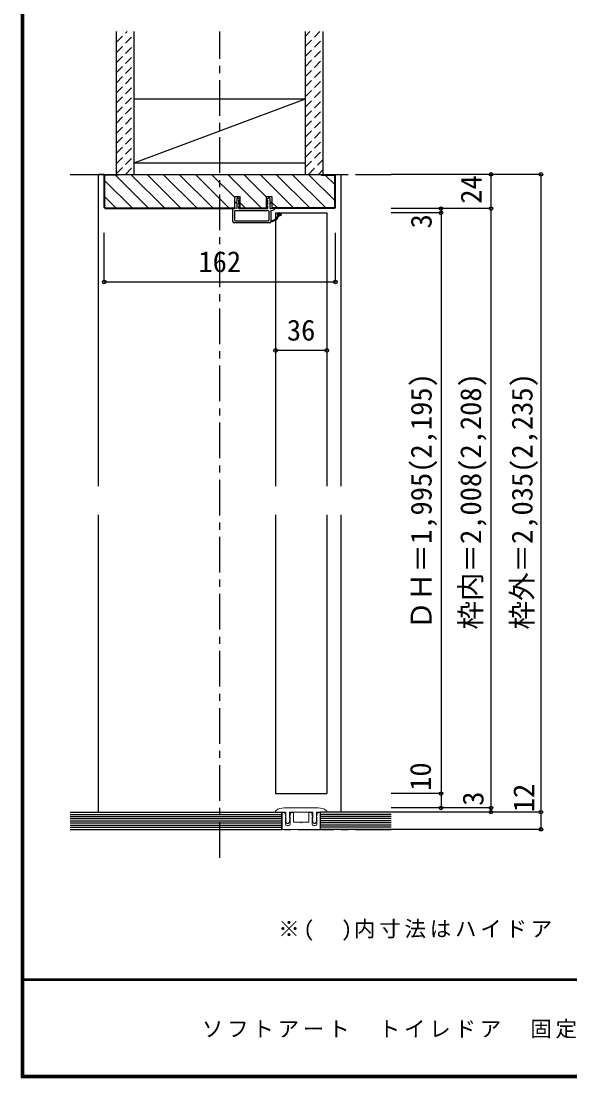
# Model space of a CAD drawing. Units: millimetres at full size, sheet at 1:5; details may follow other scales. Extents: x -973 to 977, y -718 to 696.
# Drawn here: x -973 to -589, y -701 to 40 of the extents above; entities that cross this region are included whole.
import ezdxf
from ezdxf.enums import TextEntityAlignment as Align

# ---------------------------------------------------------------- set-up
doc = ezdxf.new("R2010")
doc.units = ezdxf.units.MM
doc.header["$LTSCALE"] = 5
doc.header["$PDMODE"] = 32
doc.header["$PDSIZE"] = 2.5
doc.linetypes.add('CHAIN1', pattern=[8, 5, -1, 1, -1])
doc.linetypes.add('DASHED1', pattern=[1.8, 1.2, -0.6])
for name, color, linetype in [('0-0_補助線', 7, 'Continuous'), ('0-1_通り芯', 4, 'CHAIN1'), ('0-3_仕上', 7, 'Continuous'), ('0-4_枠', 3, 'Continuous'), ('0-6_扉', 6, 'Continuous'), ('0-A_文字', 3, 'Continuous'), ('0-B_寸法', 7, 'Continuous'), ('0-C_ﾊｯﾁ', 4, 'DASHED1'), ('F-1_通り芯', 6, 'Continuous'), ('F-A_文字', 7, 'Continuous')]:
    doc.layers.add(name, color=color, linetype=linetype)
doc.layers.add('0-7_金物', color=7, linetype='Continuous', lineweight=18)
doc.styles.add('ＭＳ ゴシック', font='')
doc.styles.get('ＭＳ ゴシック').set_extended_font_data('MS Gothic')

# ---------------------------------------------------------------- blocks, each defined once
blk = doc.blocks.new('2')
at = {"layer": '0-0_補助線'}
for p, q in [((-9.846, -9.622), (-9.846, 15.078)), ((-8.846, 16.078), (0.354, 16.078)), ((-8.846, 15.878), (0.637, 15.878)), ((-8.446, 14.378), (-8.446, -8.922)), ((-8.146, 14.678), (-1.546, 14.678)), ((-1.246, 14.378), (-1.246, -8.922)), ((0.154, 11.653), (2.154, 11.653)), ((0.154, 11.653), (0.154, -8.497)), ((2.154, 10.953), (2.154, 11.653)), ((3.154, 11.653), (2.512, 10.83)), ((3.154, 11.653), (6.154, 11.653)), ((4.154, 13.753), (4.154, 13.053)), ((5.154, 13.053), (4.512, 13.876)), ((7.154, 13.053), (5.154, 13.053)), ((6.154, 10.953), (6.154, 11.653)), ((7.558, 12.258), (6.516, 10.835)), ((-1.48, -10.622), (-8.846, -10.622)), ((-1.546, -9.222), (-8.146, -9.222)), ((-1.189, -10.85), (-0.732, -12.694)), ((0.354, -12.922), (-0.441, -12.922)), ((0.154, -8.497), (2.154, -8.497)), ((4.154, -9.897), (0.154, -9.897)), ((0.154, -9.897), (0.154, -10.622)), ((0.154, -10.622), (0.645, -12.548)), ((2.154, -7.797), (2.154, -8.497)), ((3.154, -8.497), (2.512, -7.674)), ((3.154, -8.497), (6.154, -8.497)), ((4.154, -10.597), (4.154, -9.897)), ((5.154, -9.897), (4.512, -10.72)), ((7.154, -9.897), (5.154, -9.897)), ((6.154, -7.797), (6.154, -8.497)), ((7.558, -9.101), (6.516, -7.679))]:
    blk.add_line(p, q, dxfattribs=at)
for points in [[(-9.646, 15.078), (-9.646, -9.622), (-9.846, -9.622)], [(4.154, 13.053), (0.154, 13.053), (0.649, 15.723)]]:
    blk.add_lwpolyline(points, dxfattribs=at)
for centre, radius, start, end in [((-8.846, 15.078), 1, 90, 180), ((-8.846, 15.078), 0.8, 90, 180), ((0.354, 15.778), 0.3, 349.49875, 90), ((-8.146, 14.378), 0.3, 90, 180), ((-1.546, 14.378), 0.3, 0, 90), ((2.354, 10.953), 0.2, 180, 322.03043), ((4.354, 13.753), 0.2, 37.96957, 180), ((6.354, 10.953), 0.2, 180, 323.78053), ((7.154, 12.553), 0.5, 323.78053, 90), ((-8.846, -9.622), 1, 180, 270), ((-2.846, -10.72), 6, 179.06153, 259.29815), ((-8.146, -8.922), 0.3, 180, 270), ((-2.846, -10.72), 5.3, 178.93757, 259.29815), ((-1.546, -8.922), 0.3, 270, 0), ((-1.48, -10.922), 0.3, 13.9282, 90), ((-0.441, -12.622), 0.3, 193.9282, 270), ((0.354, -12.622), 0.3, 270, 14.29438), ((2.354, -7.797), 0.2, 37.96957, 180), ((4.354, -10.597), 0.2, 180, 322.03043), ((6.354, -7.797), 0.2, 36.21947, 180), ((7.154, -9.397), 0.5, 270, 36.21947), ((-3.896, -16.272), 0.35, 259.29815, 79.29815)]:
    blk.add_arc(centre, radius, start, end, dxfattribs=at)
blk.add_point((-3.896, -16.622), dxfattribs=at)

msp = doc.modelspace()

# ---------------------------------------------------------------- linework, layer by layer
at = {"layer": '0-1_通り芯'}
for p, q in [((-834.102, -546.667), (-834.102, 32.333)), ((-939.102, -67.667), (-714.102, -67.667)), ((-939.102, -526.667), (-711.745, -526.667))]:
    msp.add_line(p, q, dxfattribs=at)
at = {"layer": '0-3_仕上', "color": 2}
for p, q in [((-906.602, -67.667), (-906.602, 32.333)), ((-894.102, -67.667), (-894.102, 32.333)), ((-774.102, -67.667), (-774.102, 32.333)), ((-761.602, -67.667), (-761.602, 32.333)), ((-939.102, -514.667), (-790.602, -514.667)), ((-790.602, -526.667), (-790.602, -514.667)), ((-714.102, -514.667), (-763.602, -514.667)), ((-763.602, -526.667), (-763.602, -514.667)), ((-939.102, -526.667), (-790.602, -526.667)), ((-714.102, -526.667), (-763.602, -526.667))]:
    msp.add_line(p, q, dxfattribs=at)
at = {"layer": '0-3_仕上'}
for p, q in [((-894.102, -59.667), (-774.102, -14.667)), ((-939.102, -516.167), (-790.602, -516.167)), ((-939.102, -517.667), (-790.602, -517.667)), ((-714.102, -516.167), (-763.602, -516.167)), ((-714.102, -517.667), (-763.602, -517.667)), ((-939.102, -519.167), (-790.602, -519.167)), ((-939.102, -520.667), (-790.602, -520.667)), ((-939.102, -522.167), (-790.602, -522.167)), ((-939.102, -523.667), (-790.602, -523.667)), ((-939.102, -525.167), (-790.602, -525.167)), ((-714.102, -519.167), (-763.602, -519.167)), ((-714.102, -520.667), (-763.602, -520.667)), ((-714.102, -522.167), (-763.602, -522.167)), ((-714.102, -523.667), (-763.602, -523.667)), ((-714.102, -525.167), (-763.602, -525.167))]:
    msp.add_line(p, q, dxfattribs=at)
at = {"layer": '0-3_仕上', "color": 3}
for p, q in [((-894.102, -14.667), (-774.102, -14.667)), ((-894.102, -59.667), (-774.102, -59.667))]:
    msp.add_line(p, q, dxfattribs=at)
at = {"layer": '0-4_枠', "color": 4}
for p, q in [((-915.102, -67.667), (-919.102, -67.667)), ((-919.102, -286.167), (-919.102, -67.667)), ((-753.102, -67.667), (-749.102, -67.667)), ((-749.102, -286.167), (-749.102, -67.667)), ((-919.102, -514.667), (-919.102, -306.167)), ((-749.102, -514.667), (-749.102, -306.167))]:
    msp.add_line(p, q, dxfattribs=at)
at = {"layer": '0-4_枠'}
for p, q in [((-915.102, -67.667), (-753.102, -67.667)), ((-914.602, -90.752), (-914.602, -68.167)), ((-905.102, -68.167), (-914.602, -68.167)), ((-905.102, -67.667), (-905.102, -68.167)), ((-763.102, -68.167), (-763.102, -67.667)), ((-763.102, -68.167), (-753.602, -68.167)), ((-753.602, -90.752), (-753.602, -68.167)), ((-823.602, -83.167), (-819.902, -83.167)), ((-823.602, -91.667), (-823.602, -83.167)), ((-819.902, -91.667), (-819.902, -83.167)), ((-801.302, -91.667), (-801.302, -83.167)), ((-914.188, -91.167), (-914.602, -90.752)), ((-914.395, -91.667), (-823.602, -91.667)), ((-914.188, -91.167), (-823.602, -91.167)), ((-819.902, -91.167), (-801.302, -91.167)), ((-819.902, -91.667), (-801.302, -91.667)), ((-754.016, -91.167), (-797.602, -91.167)), ((-753.809, -91.667), (-797.602, -91.667)), ((-754.016, -91.167), (-753.602, -90.752))]:
    msp.add_line(p, q, dxfattribs=at)
for points in [[(-914.395, -91.667), (-915.102, -90.959), (-915.102, -67.667)], [(-753.809, -91.667), (-753.102, -90.959), (-753.102, -67.667)], [(-801.302, -83.167), (-797.602, -83.167), (-797.602, -91.667)]]:
    msp.add_lwpolyline(points, dxfattribs=at)
at = {"layer": '0-6_扉'}
for p, q in [((-795.102, -94.667), (-759.102, -94.667)), ((-795.102, -94.667), (-795.102, -286.167)), ((-759.102, -94.667), (-759.102, -286.167)), ((-759.102, -306.167), (-759.102, -501.667))]:
    msp.add_line(p, q, dxfattribs=at)
msp.add_lwpolyline([(-795.102, -306.167), (-795.102, -501.667), (-759.102, -501.667)], dxfattribs=at)
at = {"layer": '0-7_金物'}
for p, q in [((-795.102, -514.667), (-795.102, -514.183)), ((-795.102, -514.667), (-787.752, -514.667)), ((-789.152, -514.967), (-790.602, -514.967)), ((-790.602, -526.667), (-790.602, -514.967)), ((-790.502, -514.967), (-790.502, -526.667)), ((-789.102, -511.667), (-765.102, -511.667)), ((-788.152, -517.217), (-788.152, -515.967)), ((-788.152, -517.217), (-787.945, -517.562)), ((-788.152, -518.217), (-787.945, -517.871)), ((-788.152, -522.967), (-788.152, -518.217)), ((-787.752, -517.667), (-787.959, -518.012)), ((-787.752, -517.667), (-787.752, -514.667)), ((-785.252, -517.667), (-785.252, -514.667)), ((-785.252, -514.667), (-768.952, -514.667)), ((-785.252, -517.667), (-785.045, -518.012)), ((-785.252, -518.667), (-785.045, -518.321)), ((-784.852, -517.217), (-785.059, -517.562)), ((-784.852, -518.217), (-785.059, -517.871)), ((-784.852, -517.217), (-784.852, -515.967)), ((-784.852, -522.967), (-784.852, -518.217)), ((-783.852, -514.967), (-782.502, -514.967)), ((-782.502, -514.967), (-782.502, -521.667)), ((-770.352, -514.967), (-771.702, -514.967)), ((-771.702, -514.967), (-771.702, -521.667)), ((-769.352, -517.217), (-769.352, -515.967)), ((-769.352, -517.217), (-769.145, -517.562)), ((-769.352, -518.217), (-769.145, -517.871)), ((-769.352, -522.967), (-769.352, -518.217)), ((-768.952, -517.667), (-769.159, -518.012)), ((-768.952, -518.667), (-769.159, -518.321)), ((-768.952, -517.667), (-768.952, -514.667)), ((-766.452, -517.667), (-766.452, -514.667)), ((-766.452, -514.667), (-759.102, -514.667)), ((-766.452, -517.667), (-766.245, -518.012)), ((-766.052, -517.217), (-766.259, -517.562)), ((-766.052, -518.217), (-766.259, -517.871)), ((-766.052, -517.217), (-766.052, -515.967)), ((-766.052, -522.967), (-766.052, -518.217)), ((-765.052, -514.967), (-763.602, -514.967)), ((-763.702, -514.967), (-763.702, -526.667)), ((-763.602, -526.667), (-763.602, -514.967)), ((-759.102, -514.667), (-759.102, -514.183)), ((-787.752, -519.167), (-787.959, -519.512)), ((-787.752, -520.167), (-787.959, -519.821)), ((-787.752, -520.667), (-787.959, -521.012)), ((-786.869, -522.507), (-787.922, -521.371)), ((-787.752, -520.167), (-787.752, -520.667)), ((-785.852, -523.967), (-787.152, -523.967)), ((-786.135, -522.507), (-785.082, -521.371)), ((-785.252, -519.167), (-785.252, -518.667)), ((-785.252, -519.167), (-785.045, -519.512)), ((-785.252, -520.167), (-785.045, -519.821)), ((-785.252, -520.667), (-785.252, -520.167)), ((-785.252, -520.667), (-785.045, -521.012)), ((-777.602, -521.667), (-782.502, -521.667)), ((-777.102, -522.167), (-777.602, -521.667)), ((-777.102, -522.167), (-776.602, -521.667)), ((-771.702, -521.667), (-776.602, -521.667)), ((-768.952, -519.167), (-769.159, -519.512)), ((-768.952, -520.167), (-769.159, -519.821)), ((-768.952, -520.667), (-769.159, -521.012)), ((-768.069, -522.507), (-769.122, -521.371)), ((-768.952, -519.167), (-768.952, -518.667)), ((-768.952, -520.667), (-768.952, -520.167)), ((-768.352, -523.967), (-767.052, -523.967)), ((-767.335, -522.507), (-766.282, -521.371)), ((-766.452, -519.167), (-766.245, -519.512)), ((-766.452, -520.167), (-766.245, -519.821)), ((-766.452, -520.167), (-766.452, -520.667)), ((-766.452, -520.667), (-766.245, -521.012)), ((-763.602, -526.667), (-790.602, -526.667))]:
    msp.add_line(p, q, dxfattribs=at)
for points in [[(-787.752, -519.167), (-787.752, -518.667), (-787.959, -518.321)], [(-766.452, -519.167), (-766.452, -518.667), (-766.245, -518.321)]]:
    msp.add_lwpolyline(points, dxfattribs=at)
for centre, radius, start, end in [((-794.102, -514.183), 1, 123.74899, 180), ((-789.102, -521.667), 10, 90, 123.74899), ((-789.152, -515.967), 1, 0, 90), ((-787.702, -518.167), 0.3, 149.05365, 210.94635), ((-788.202, -517.717), 0.3, 329.05368, 30.94635), ((-784.802, -517.717), 0.3, 149.05365, 210.94632), ((-785.302, -518.167), 0.3, 329.05365, 30.94632), ((-783.852, -515.967), 1, 90, 180), ((-770.352, -515.967), 1, 0, 90), ((-768.902, -518.167), 0.3, 149.05366, 210.94634), ((-769.402, -517.717), 0.3, 329.05368, 30.94635), ((-766.002, -517.717), 0.3, 149.05365, 210.94632), ((-766.502, -518.167), 0.3, 329.05365, 30.94635), ((-765.052, -515.967), 1, 90, 180), ((-765.102, -521.667), 10, 56.25101, 90), ((-760.102, -514.183), 1, 0, 56.25101), ((-787.152, -522.967), 1, 180, 270), ((-787.702, -519.667), 0.3, 149.05365, 210.94635), ((-787.702, -521.167), 0.3, 149.05362, 222.83826), ((-786.502, -522.167), 0.5, 222.83826, 317.16174), ((-785.852, -522.967), 1, 270, 0), ((-785.302, -521.167), 0.3, 317.16174, 30.94632), ((-785.302, -519.667), 0.3, 329.05365, 30.94632), ((-768.352, -522.967), 1, 180, 270), ((-768.902, -519.667), 0.3, 149.05366, 210.94634), ((-768.902, -521.167), 0.3, 149.0537, 222.83827), ((-767.702, -522.167), 0.5, 222.83827, 317.16174), ((-767.052, -522.967), 1, 270, 0), ((-766.502, -521.167), 0.3, 317.16174, 30.94638), ((-766.502, -519.667), 0.3, 329.05365, 30.94635)]:
    msp.add_arc(centre, radius, start, end, dxfattribs=at)
at = {"layer": '0-B_寸法', "color": 4}
for p, q in [((-609.102, -67.667), (-714.102, -67.667)), ((-644.102, -67.667), (-644.102, -514.667)), ((-609.102, -67.667), (-609.102, -526.667)), ((-644.102, -91.667), (-714.102, -91.667)), ((-679.102, -94.667), (-714.102, -94.667)), ((-679.102, -91.667), (-679.102, -511.667)), ((-915.102, -143.088), (-915.102, -108.566)), ((-753.102, -143.088), (-753.102, -108.566)), ((-915.102, -143.088), (-753.102, -143.088)), ((-759.102, -191.048), (-795.102, -191.048)), ((-679.102, -501.667), (-714.102, -501.667)), ((-644.102, -511.667), (-714.102, -511.667)), ((-609.102, -514.667), (-714.102, -514.667)), ((-609.102, -526.667), (-714.102, -526.667))]:
    msp.add_line(p, q, dxfattribs=at)
at = {"layer": '0-B_寸法'}
for p in [(-644.102, -67.667), (-609.102, -67.667), (-679.102, -91.667), (-679.102, -94.667), (-644.102, -91.667), (-915.102, -143.088), (-753.102, -143.088), (-795.102, -191.048), (-759.102, -191.048), (-679.102, -501.667), (-679.102, -511.667), (-644.102, -511.667), (-644.102, -514.667), (-609.102, -514.667), (-609.102, -526.667)]:
    msp.add_point(p, dxfattribs=at)
at = {"layer": '0-C_ﾊｯﾁ'}
for p, q in [((-906.602, 31.936), (-906.204, 32.333)), ((-906.602, 24.865), (-899.133, 32.333)), ((-906.602, 17.794), (-894.102, 30.294)), ((-774.102, 22.156), (-763.925, 32.333)), ((-774.102, 29.228), (-770.996, 32.333)), ((-906.602, 10.723), (-894.102, 23.223)), ((-774.102, 15.085), (-761.602, 27.585)), ((-906.602, 3.651), (-894.102, 16.151)), ((-774.102, 8.014), (-761.602, 20.514)), ((-906.602, -3.42), (-894.102, 9.08)), ((-774.102, 0.943), (-761.602, 13.443)), ((-906.602, -10.491), (-894.102, 2.009)), ((-774.102, -6.128), (-761.602, 6.372)), ((-906.602, -17.562), (-894.102, -5.062)), ((-774.102, -13.199), (-761.602, -0.699)), ((-906.602, -24.633), (-894.102, -12.133)), ((-774.102, -20.27), (-761.602, -7.77)), ((-906.602, -31.704), (-894.102, -19.204)), ((-774.102, -27.341), (-761.602, -14.841)), ((-774.102, -34.412), (-761.602, -21.912)), ((-906.602, -38.775), (-894.102, -26.275)), ((-774.102, -41.483), (-761.602, -28.983)), ((-906.602, -45.846), (-894.102, -33.346)), ((-774.102, -48.554), (-761.602, -36.054)), ((-906.602, -52.917), (-894.102, -40.417)), ((-774.102, -55.625), (-761.602, -43.125)), ((-906.602, -59.988), (-894.102, -47.488)), ((-774.102, -62.696), (-761.602, -50.196)), ((-906.602, -67.059), (-894.102, -54.559)), ((-772.001, -67.667), (-761.602, -57.267)), ((-900.138, -67.667), (-894.102, -61.63)), ((-764.93, -67.667), (-761.602, -64.338))]:
    msp.add_line(p, q, dxfattribs=at)
at = {"layer": '0-C_ﾊｯﾁ', "linetype": 'Continuous'}
for p, q in [((-914.602, -72.147), (-895.582, -91.167)), ((-907.268, -68.167), (-884.268, -91.167)), ((-896.455, -67.667), (-872.955, -91.167)), ((-885.141, -67.667), (-861.641, -91.167)), ((-873.827, -67.667), (-850.327, -91.167)), ((-862.514, -67.667), (-839.013, -91.167)), ((-851.2, -67.667), (-827.7, -91.167)), ((-839.886, -67.667), (-823.602, -83.951)), ((-828.572, -67.667), (-805.072, -91.167)), ((-817.259, -67.667), (-801.302, -83.624)), ((-805.945, -67.667), (-782.445, -91.167)), ((-794.631, -67.667), (-771.131, -91.167)), ((-783.318, -67.667), (-759.818, -91.167)), ((-772.004, -67.667), (-753.602, -86.069)), ((-760.19, -68.167), (-753.602, -74.755)), ((-914.602, -83.46), (-906.896, -91.167)), ((-819.902, -87.651), (-816.386, -91.167)), ((-797.602, -87.324), (-793.759, -91.167))]:
    msp.add_line(p, q, dxfattribs=at)
at = {"layer": 'F-1_通り芯'}
for p, q in [((-973.347, 695.833), (-973.347, -700.833)), ((-972.514, 695.833), (-972.514, -700.833)), ((-971.68, 695.833), (-971.68, -700.833)), ((976.653, -631.667), (-973.347, -631.667)), ((976.653, -632.5), (-973.347, -632.5)), ((976.653, -699.167), (-973.347, -699.167)), ((976.653, -700), (-973.347, -700)), ((976.653, -700.833), (-973.347, -700.833))]:
    msp.add_line(p, q, dxfattribs=at)

# ---------------------------------------------------------------- block references
at = {"layer": '0-0_補助線', "rotation": 90}
msp.add_blockref('2', (-809.024, -91.821), dxfattribs=at)

# ---------------------------------------------------------------- texts
at = {"layer": '0-A_文字', "color": 7, "insert": (-793.163, -604.796), "char_height": 11, "attachment_point": 7, "style": 'ＭＳ ゴシック'}
msp.add_mtext('\\T1.18;※(\u3000)内寸法はハイドア', dxfattribs=at)
at = {"layer": '0-B_寸法', "style": 'ＭＳ ゴシック'}
for s, p in [('24', (-646.318, -88.238)), ('3', (-681.265, -105.552)), ('ＤＨ＝1,995(2,195)', (-681.282, -386.667)), ('枠内＝2,008(2,208)', (-646.602, -386.667)), ('枠外＝2,035(2,235)', (-610.588, -386.667)), ('10', (-681.811, -499.686)), ('12', (-609.411, -514.667)), ('3', (-644.922, -510.15))]:
    msp.add_text(s, height=14.66, rotation=90, dxfattribs=at).set_placement(p, align=Align.BOTTOM_LEFT)
for s, p in [('162', (-849.102, -140.588)), ('36', (-787.102, -188.548))]:
    msp.add_text(s, height=14.66, dxfattribs=at).set_placement(p, align=Align.BOTTOM_LEFT)
at = {"layer": 'F-A_文字', "insert": (-846.68, -673.333), "char_height": 11, "attachment_point": 7, "style": 'ＭＳ ゴシック'}
msp.add_mtext('\\T1.18;ソフトアート\u3000トイレドア\u3000固定枠170\u3000通気\u3000樹脂\u3000ドアＨ共通\u3000枠外Ｗ654', dxfattribs=at)

doc.saveas('drawing.dxf')
